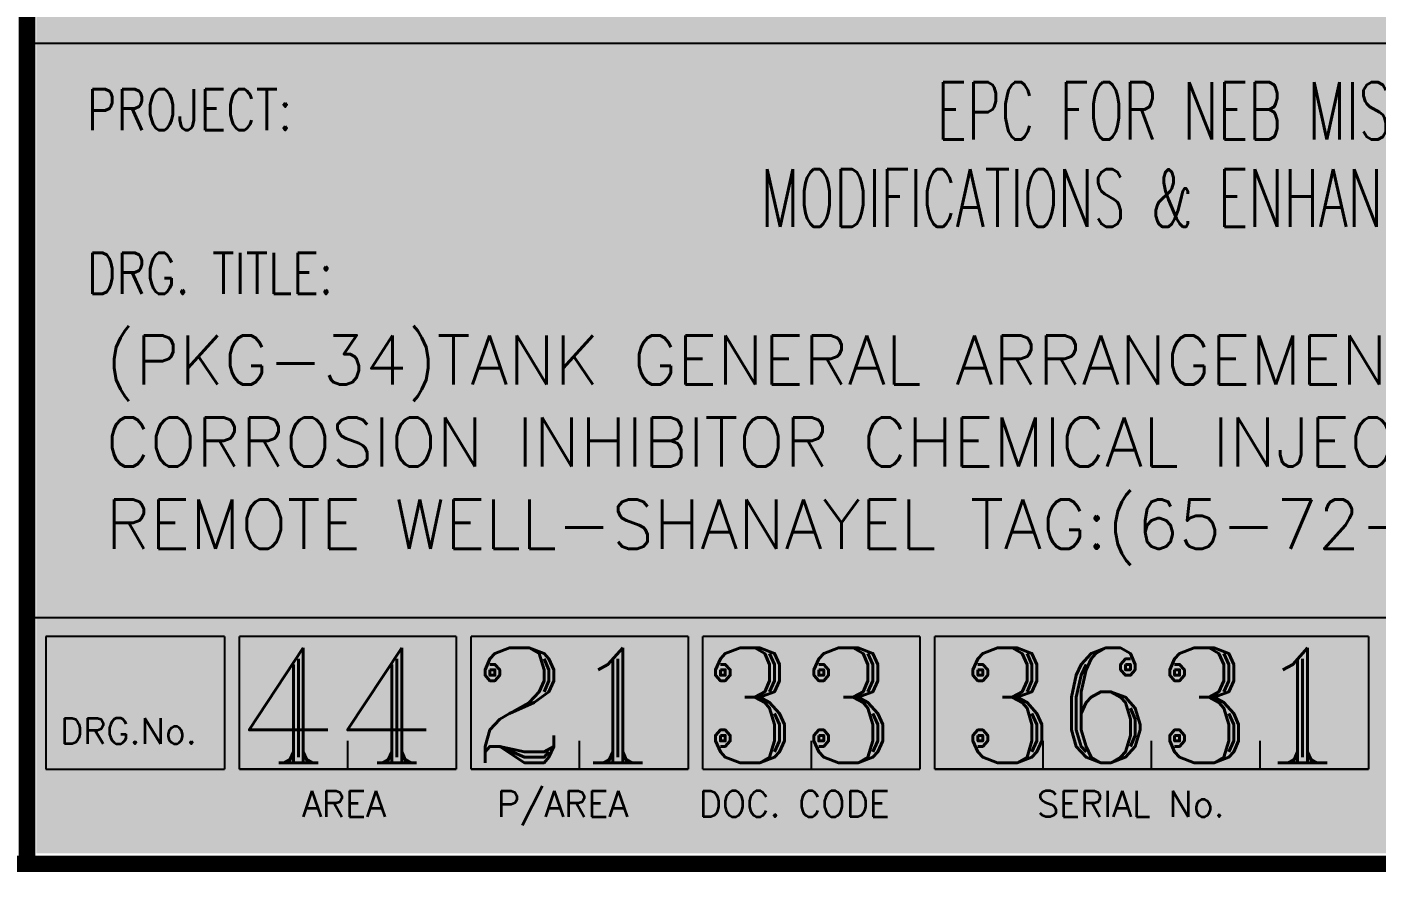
# Model space of a CAD drawing. Header units: inches. Extents: x -31906 to -25178, y -20157 to -15405.
# Drawn here: x -26418 to -25760, y -20041 to -19629 of the extents above; entities that cross this region are included whole.
import ezdxf
from ezdxf.enums import TextEntityAlignment as Align

# ---------------------------------------------------------------- set-up
doc = ezdxf.new("R2010")
doc.units = ezdxf.units.IN
doc.header["$LTSCALE"] = 200
doc.header["$MEASUREMENT"] = 0
doc.linetypes.add('CENTER2', pattern=[1.125, 0.75, -0.125, 0.125, -0.125])
for name, color, linetype in [('BORDER1', 3, 'Continuous'), ('BORDER2', 7, 'Continuous'), ('CENTRE', 1, 'CENTER2'), ('DIMENSION', 8, 'Continuous')]:
    doc.layers.add(name, color=color, linetype=linetype)
doc.styles.add("ROMAN'S", font='romans.shx')
doc.styles.add('ROMANC', font='ROMANC', dxfattribs={"height": 5})
doc.styles.add('ROMANS', font='romans.shx', dxfattribs={"width": 0.85})
doc.styles.add('ROMANT', font='romant.shx')
doc.styles.get("Standard").update_dxf_attribs({"font": 'romans.shx'})

# ---------------------------------------------------------------- blocks, each defined once
blk = doc.blocks.new('0')
at = {"layer": 'BORDER1', "color": 154, "true_color": 0x1859a9, "const_width": 1}
blk.add_lwpolyline([(0, 564), (796, 564), (796, 0), (0, 0)], close=True, dxfattribs=at)
blk.add_lwpolyline([(656, 0), (656, 564)], dxfattribs=at)
at = {"layer": 'BORDER2'}
for p, q in [((796, 50), (656, 50)), ((796, 15), (656, 15)), ((657.148, 13.849), (657.148, 5.764)), ((668.048, 13.849), (657.148, 13.849)), ((668.048, 13.849), (668.048, 5.764)), ((668.953, 5.764), (668.953, 13.849)), ((682.183, 13.849), (668.953, 13.849)), ((682.183, 13.849), (682.183, 5.764)), ((696.318, 13.849), (683.088, 13.849)), ((683.088, 5.764), (683.088, 13.849)), ((696.318, 13.849), (696.318, 5.764)), ((697.223, 5.764), (697.223, 13.849)), ((710.453, 13.849), (697.223, 13.849)), ((710.453, 13.849), (710.453, 5.764)), ((711.358, 5.764), (711.358, 13.849)), ((737.818, 13.849), (711.358, 13.849)), ((737.818, 13.849), (737.818, 5.764)), ((675.568, 5.764), (675.568, 7.499)), ((689.703, 5.764), (689.703, 7.499)), ((703.838, 5.764), (703.838, 7.499)), ((717.973, 5.764), (717.973, 7.499)), ((724.588, 5.764), (724.588, 7.499)), ((731.203, 5.764), (731.203, 7.499)), ((657.148, 5.764), (668.048, 5.764)), ((682.183, 5.764), (668.953, 5.764)), ((668.953, 5.764), (682.183, 5.764)), ((683.088, 5.764), (696.318, 5.764)), ((696.318, 5.764), (683.088, 5.764)), ((697.223, 5.764), (710.453, 5.764)), ((737.818, 5.764), (711.358, 5.764)), ((711.358, 5.764), (737.818, 5.764))]:
    blk.add_line(p, q, dxfattribs=at)
at = {"layer": 'BORDER2', "style": 'ROMANS', "width": 0.8}
for s, p in [('PROJECT:', (659.662, 44.717)), ('DRG. TITLE:', (659.662, 34.736))]:
    blk.add_text(s, height=2.5, dxfattribs=at).set_placement(p)
at = {"layer": 'BORDER2', "style": 'ROMANS'}
for s, p in [('DRG.No.', (658.009, 7.31)), ('AREA', (672.771, 2.865)), ('P/AREA', (684.653, 2.865)), ('DOC. CODE', (696.964, 2.865)), ('SERIAL No.', (717.593, 2.865))]:
    blk.add_text(s, height=1.5717, dxfattribs=at).set_placement(p)
at = {"layer": 'BORDER2', "flags": 8}
for tag, height, style, p in [('REV-A', 2.7, 'ROMANS', (662.761, 118.679)), ('RE-A', 7, 'ROMANT', (745.338, 6.155))]:
    blk.add_attdef(tag, text='', height=height, dxfattribs=dict(at, style=style)).set_placement(p, align=Align.CENTER)
at = {"layer": 'BORDER2', "style": 'ROMANS', "width": 4.59626}
blk.add_attdef('DATE-A', text='', height=2.7, dxfattribs=at).set_placement((668.47, 118.679), (681.471, 118.679), align=Align.FIT)
at = {"layer": 'BORDER2'}
for tag, height, style, p in [('DRN-A', 2.7, 'ROMANS', (689.553, 118.679)), ('CHD-A', 2.7, 'ROMANS', (701.606, 118.679)), ('APD-A', 2.7, 'ROMANS', (713.319, 118.679)), ('CONS_CONT_VEND', 3.5, 'ROMANC', (726, 61.936))]:
    blk.add_attdef(tag, text='', height=height, dxfattribs=dict(at, style=style)).set_placement(p, align=Align.CENTER)
at = {"layer": 'BORDER2', "style": 'ROMANS', "width": 0.8}
for tag, p, height in [('1:X', (670.765, 103.492), 3), ('LOC', (709.611, 103.492), 3), ('PROJ_NO', (774.837, 103.492), 3), ('CONS_DRG_NO', (681.736, 53.264), 2.5)]:
    blk.add_attdef(tag, p, '', height=height, dxfattribs=at)
at = {"layer": 'BORDER2', "lineweight": 30, "width": 0.8, "flags": 104}
blk.add_attdef('COMMENTS-A', text='', height=2.2, dxfattribs=at).set_placement((720.55, 120.5), align=Align.MIDDLE_LEFT)
at = {"layer": 'BORDER2', "style": 'ROMANS', "width": 0.8}
for tag, p in [('PROJECT_TITLE_1', (726, 45.906)), ('PROJECT_TITLE_2', (726, 40.576))]:
    blk.add_attdef(tag, text='', height=3.5, dxfattribs=at).set_placement(p, align=Align.MIDDLE)
at = {"layer": 'BORDER2', "style": 'ROMANT', "width": 0.8}
for tag, p in [('DRG_TITLE_1', (726, 29.733)), ('DRG_TITLE_2', (726, 23.033)), ('DRG_TITLE_3', (726, 16.333))]:
    blk.add_attdef(tag, text='', height=4, dxfattribs=at).set_placement(p, align=Align.CENTER)
at = {"layer": 'BORDER2', "style": 'ROMANT'}
for tag, p in [('SH', (771.828, 6.196)), ('SRNO', (736.791, 6.155))]:
    blk.add_attdef(tag, text='', height=7, dxfattribs=at).set_placement(p, align=Align.RIGHT)
for tag, p in [('AR', (668.953, 6.155)), ('PA', (683.032, 6.155)), ('DC', (697.088, 6.155)), ('TS', (775.941, 6.155))]:
    blk.add_attdef(tag, p, '', height=7, dxfattribs=at)
at = {"layer": 'BORDER2', "style": 'ROMANS', "flags": 2}
blk.add_attdef('TB_VERSION', text='', height=2, dxfattribs=at).set_placement((1, -1), align=Align.TOP_LEFT)

msp = doc.modelspace()

# ---------------------------------------------------------------- hatches: boundary and pattern name
at = {"layer": 'CENTRE', "true_color": 0x000000}
h = msp.add_hatch(color=18, dxfattribs=at)
h.dxf.hatch_style = 1
h.paths.add_polyline_path([(-25302.92, -19004), (-26413.92, -19004), (-26413.92, -20031.5), (-25302.92, -20031.5)])

# ---------------------------------------------------------------- block references
at = {"layer": 'BORDER1'}
ref = msp.add_blockref('0', (-31666.42, -20036.64), dxfattribs=dict(at, xscale=8.00000000000013, yscale=8.00000000000013, zscale=8.00000000000013))
ref.add_attrib('AR', '44', (-26314.8, -19987.4), dxfattribs={"layer": 'BORDER2', "height": 56, "style": 'ROMANT'})
ref.add_attrib('PA', '21', (-26202.16, -19987.4), dxfattribs={"layer": 'BORDER2', "height": 56, "style": 'ROMANT'})
ref.add_attrib('DC', '33', (-26089.72, -19987.4), dxfattribs={"layer": 'BORDER2', "height": 56, "style": 'ROMANT'})
ref.add_attrib('SRNO', '3631', dxfattribs={"layer": 'BORDER2', "height": 56, "style": 'ROMANT'}).set_placement((-25772.1, -19987.4), align=Align.RIGHT)
ref.add_attrib('PROJECT_TITLE_1', 'EPC FOR NEB MISCELLANEOUS', dxfattribs={"layer": 'BORDER2', "height": 28, "style": 'ROMANS', "width": 0.65}).set_placement((-25787, -19669.52), align=Align.MIDDLE)
ref.add_attrib('PROJECT_TITLE_2', 'MODIFICATIONS & ENHANCEMENT PROJECTS', dxfattribs={"layer": 'BORDER2', "height": 28, "style": 'ROMANS', "width": 0.65}).set_placement((-25794.39, -19712.03), align=Align.MIDDLE)

# ---------------------------------------------------------------- texts
at = {"layer": 'DIMENSION', "insert": (-26380, -19779), "char_height": 24, "width": 1014.0748, "attachment_point": 1, "style": "ROMAN'S"}
msp.add_mtext('(PKG-34)TANK GENERAL ARRANGEMENT DRAWING FOR CORROSION INHIBITOR CHEMICAL INJECTION AT DUAL REMOTE WELL-SHANAYEL TAG:(65-72-U-045P-01).', dxfattribs=at)

doc.saveas('drawing.dxf')
